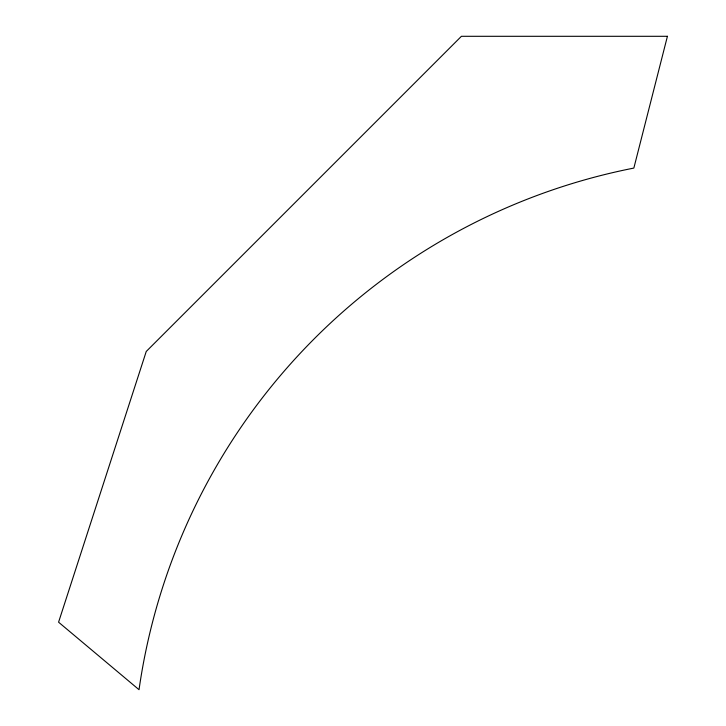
<?xml version="1.0" encoding="UTF-8"?>
<svg xmlns="http://www.w3.org/2000/svg" width="726" height="726" viewBox="0 0 726 726"><rect width="100%" height="100%" fill="white"/><g stroke="black" fill="none" stroke-linecap="round" stroke-linejoin="round"><path stroke-width="1.09" d="M667.421 36.3L633.852 168.078A621.193 621.193 0 0 0 139.029 689.7L58.579 622.191L146.244 351.466L461.409 36.3L667.421 36.3"/></g></svg>
